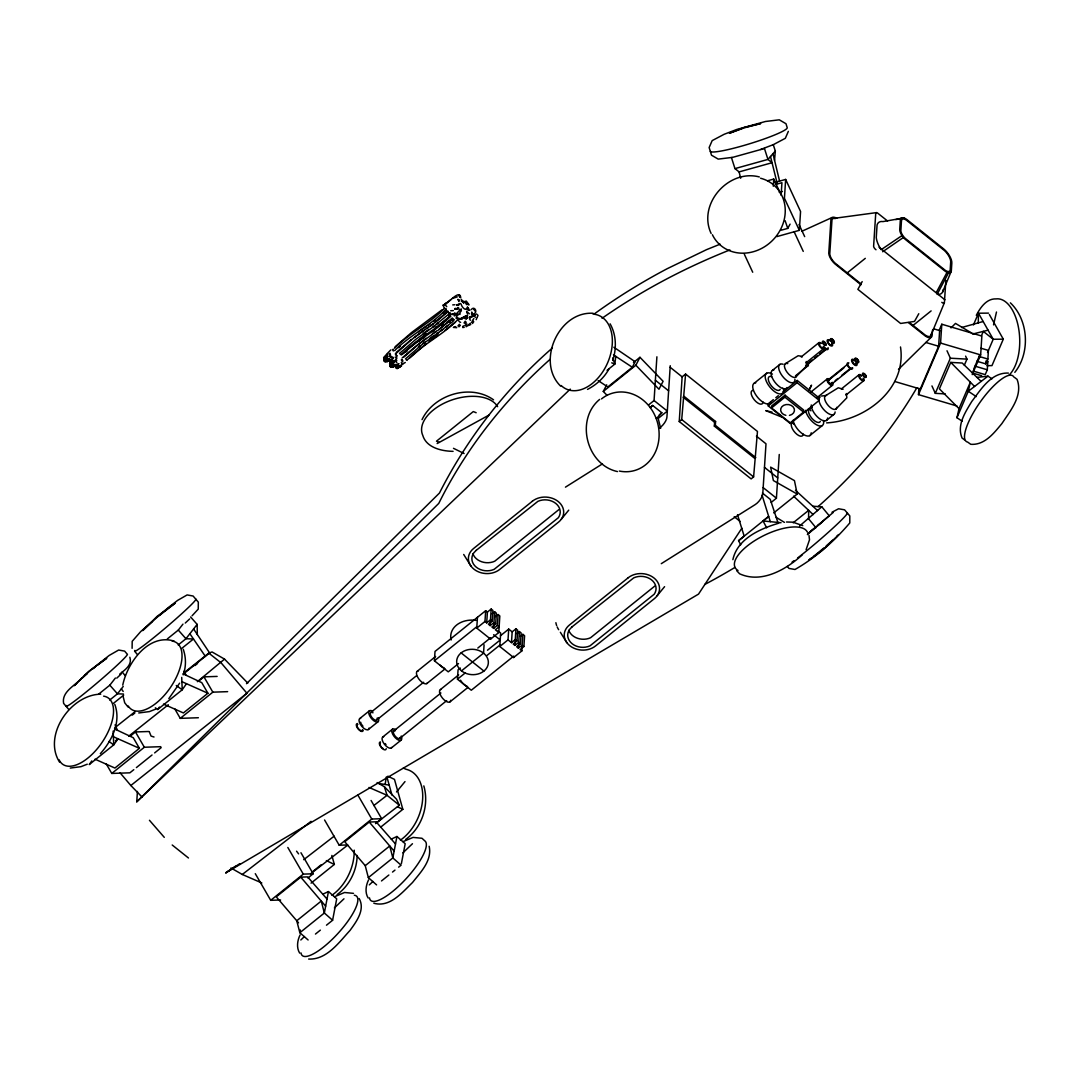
<?xml version="1.0" encoding="UTF-8"?>
<svg xmlns="http://www.w3.org/2000/svg" width="1079" height="1079" viewBox="0 0 1079 1079"><rect width="100%" height="100%" fill="white"/><g stroke="black" fill="none" stroke-linecap="round" stroke-linejoin="round"><path stroke-width="1.5" d="M978.275 322.864L978.464 313.207L988.553 313.126M357.136 855.458C356.947 870.591 349.38 885.711 337.093 894.599M570.292 389.114L136.763 801.805L137.424 791.446M458.521 663.572L448.244 671.839L434.419 660.807L435.012 651.446L485.671 610.701L487.398 612.09L486.696 622.866L484.97 621.477L485.671 610.701M458.953 301.554L459.061 299.8M471.86 313.261L471.617 314.218L471.766 312.02M498.039 630.918L500.669 633.022L499.793 646.496L513.631 657.529L513.712 656.113L471.294 690.236L457.456 679.204L458.062 669.843L460.315 668.036M495.571 616.595L498.093 614.558L499.82 615.947L498.795 632.523L490.581 639.132L476.756 628.099L477.444 617.323M484.08 644.81L483.54 653.132L461.502 670.855A15.861 12.678 3.7 0 1 468.165 649.679A15.861 12.678 3.7 0 1 487.883 665.433A15.861 12.678 3.7 0 1 461.502 670.855M487.398 612.09L491.174 609.042L492.914 610.417L492.213 621.194L488.423 624.242L490.163 625.618L490.459 621.005M486.696 622.866L490.486 619.818L491.174 609.042M490.581 639.132L490.675 637.716L477.808 648.061M492.118 613.83L494.641 611.806L496.367 613.182L495.666 623.959L491.889 627.007L493.616 628.383L493.912 623.756M490.163 625.618L493.939 622.583L494.641 611.806M493.616 628.383L497.392 625.334L498.093 614.558M508.02 639.874L508.722 629.097L512.174 631.862L511.473 642.639L508.02 639.874L499.793 646.496M512.174 631.862L515.951 628.814L517.691 630.203L516.989 640.98L513.199 644.015L514.939 645.404L515.236 640.778M511.473 642.639L515.263 639.591L515.951 628.814M514.939 645.404L518.716 642.356L519.417 631.579L521.144 632.955L520.442 643.731L516.666 646.78L518.392 648.155L522.169 645.121L522.87 634.344L524.596 635.72L523.895 646.496L520.118 649.545L521.845 650.92L513.631 657.529M518.392 648.155L518.689 643.543M521.845 650.92L522.142 646.294M648.857 404.719L654.063 400.525L656.895 356.798M670.248 365.7L666.916 417.209A8.605 3.399 -51.4 0 1 659.377 428.066M679.244 421.525L682.13 376.841L685.583 374.062L757.471 431.452L753.601 476.918L751.132 478.901L679.244 421.525L681.712 419.542L685.583 374.062M754.787 458.413L714.338 426.124L714.595 422.294L715.579 421.498L684.14 396.398M714.338 426.124L715.337 425.328L715.579 421.498M773.292 186.235L773.751 179.06L767.708 180.732M781.115 195.38L781.938 182.702L775.585 184.469M783.287 391.664L797.219 380.469L819.352 398.138L819.204 400.363L790.367 423.561L768.235 405.893L768.383 403.654L773.319 399.689M774.398 182.553L785.647 179.424L784.433 198.266L799.35 230.34L776.853 236.598M771.525 407.943L771.647 405.933L785.04 395.157L803.693 410.06L803.572 412.084L790.179 422.847L771.525 407.943L784.905 397.18L785.04 395.157M771.215 502.396L776.421 498.201L779.254 454.475M799.35 230.34L800.564 211.497L785.647 179.424M768.235 405.893L797.071 382.694L797.219 380.469M956.965 406.001L918.485 394.631L918.89 388.359M932.526 330.039L932.081 335.825A10.345 4.68 51.2 0 1 925.337 336.055L908.343 322.554M894.761 381.494L920.293 389.033L938.622 346.238L939.607 331.01M918.485 394.631L940.564 343.068L941.792 324.226L981.863 336.068L980.649 354.91L972.206 374.615M945.878 280.351L944.381 302.754A2.886 1.308 51.2 0 1 942.493 302.821L941.805 302.309M976.805 361.222L985.788 363.879L985.977 361.006M972.921 371.001L985.221 374.629L987.298 369.787L987.851 361.168L986.813 363.596M985.788 363.879L987.865 359.037L988.418 350.432L980.932 348.22M461.178 304.089L460.14 303.469M466.897 316.403L467.962 317.698M474.342 316.053L475.407 317.347M774.547 160.231L775.315 151.047L773.333 144.802M615.785 356.367L614.828 364.095L607.086 370.326M385.149 784.46L386.295 777.042M931.204 334.045L931.083 334.908A8.929 4.046 51.2 0 1 925.256 335.11L909.691 322.742M943.248 289.577L943.059 290.817A19.732 8.929 51.2 0 1 937.138 294.324L948.549 272.771A8.983 4.06 51.2 0 0 951.354 270.519L951.826 263.168A12.274 5.557 51.2 0 0 948.765 254.59L946.822 252.027A12.274 5.557 51.2 0 0 943.491 248.777L907.142 219.765A8.983 4.06 51.2 0 0 903.878 217.918L883 221.586A19.732 8.929 51.2 0 0 877.065 225.093L876.269 237.501A19.732 8.929 51.2 0 0 881.179 249.667L901.99 235.6A8.983 4.06 51.2 0 1 899.738 229.314L900.345 219.995A8.983 4.06 51.2 0 1 902.489 217.702M471.617 314.218L471.847 312.937M300.367 929.99L299.854 932.728L308.108 939.971M332.602 920.266L336.702 898.82L328.448 891.564L324.347 913.009L299.854 932.728L296.752 920.765L321.259 901.046L324.347 913.009L332.602 920.266L326.478 925.189M401.388 863.645L405.191 843.724L396.937 836.481L392.837 857.926L368.344 877.632L376.584 884.888M956.952 417.721L959.015 408.658L970.345 382.195L968.295 391.259L956.952 417.721L962.279 421.282M993.557 324.887L996.483 312.02M450.752 299.773L443.118 305.384L444.184 307.771A2.306 0.985 55 0 0 446.14 308.513M468.569 310.442L467.315 309.471L467.962 309.093M395.346 356.933L396.573 358.835L396.843 357.742M612.737 360.494C616.648 348.584 616.419 334.895 610.107 323.835M122.75 685.084C127.389 662.776 148.497 633.103 174.151 641.101M183.201 674.888C186.222 666.606 186.127 657.597 183.268 649.288M846.395 394.186L845.963 395.035L863.713 380.752M459.951 314.475L459.964 313.773M732.87 559.664C737.429 538.691 760.102 528.723 778.714 523.221M463.66 303.374L463.754 302.43L461.326 301.122M469.473 318.898L470.431 320.274M806.094 549.697L809.506 539.783L808.994 535.427M300.097 934.927C297.372 940.456 296.28 947.645 299.665 953.108M368.586 879.844C365.862 885.373 364.769 892.549 368.155 898.011M788.344 131.382L785.323 138.314L773.346 144.64L760.655 149.482M476.176 319.654L477.228 317.091M930.867 335.475L944.314 302.929M942.601 292.045L951.044 271.733M939.189 330.295L941.792 324.226M945.258 393.902L935.304 393.349L950.37 358.201L946.998 350.756M981.121 381.413L962.225 363.03L950.747 362.396L939.404 388.858L959.015 408.658M973.433 324.968L978.464 313.207L993.206 339.251L987.541 352.482M964.329 365.228L966.959 359.118L965.611 356.137M981.431 335.785L983.32 331.374L993.206 339.251L1003.295 339.17L991.965 365.619L986.921 365.673M973.676 369.234L979.57 355.477M808.697 390.908L811.543 385.149L809.479 389.263M606.749 395.035L603.282 391.434L606.722 384.812M598.171 380.617L607.801 386.97L632.307 367.265L635.167 361.762L613.87 347.249M635.841 365.241L639.968 357.297L663.099 381.292L658.972 389.236L635.841 365.241L603.282 391.434M461.259 308.877L459.91 310.239M936.302 292.517L947.052 272.313L948.549 272.771M781.263 230.191L787.751 228.384L790.084 224.135M862.175 281.619L857.872 289.347L900.601 323.457L914.493 321.434L918.795 313.706M976.306 315.324C980.271 307.704 986.489 298.424 996.173 298.896A40.233 20.96 87.6 0 1 1018.684 328.677A40.233 20.96 87.6 0 1 1009.081 375.114M460.261 309.673L454.286 315.985M179.613 683.169L168.837 698.599M422.024 419.637C434.001 394.509 470.525 383.369 493.562 399.837M741.839 528.238L698.518 594.111L225.754 872.844L235.505 866.221M608.866 369.166C603.984 377.96 596.404 384.785 587.529 389.398M91.782 760.938L89.233 764.593L113.74 744.874L118.002 738.791L115.413 740.868M155.336 707.784L157.723 709.496L159.422 707.069M186.478 683.695L182.216 689.791L157.723 709.496M456.768 309.201L457.995 307.448L458.993 308.365M456.377 315.972L457.604 314.218M464.037 322.931L465.265 321.178M465.049 323.848L466.276 322.095M472.44 320.571L473.87 318.521M471.483 322.581L472.71 320.827L473.721 321.744L472.494 323.498M477.511 316.767L477.984 315.338L476.459 313.962M98.782 694.053L109.815 685.178L115.413 678.017M123.235 686.433L117.463 693.824L109.734 700.042M167.272 638.97L178.291 630.096L182.971 624.121M190.605 616.986L197.16 624.39L185.952 638.728L178.224 644.959M100.347 753.681C111.946 740.599 121.334 721.959 114.779 704.371M561.39 519.107L568.741 510.151M657.246 595.621L664.583 586.666M396.506 791.946L405.003 781.601M1014.813 372.349C1030.418 352.887 1028.638 320.099 1010.376 302.848M395.453 353.993L396.91 355.989L395.453 353.993L411.49 339.629M392.783 357.284L391.299 356.475M396.978 362.881L395.373 361.182L396.532 361.303M837.088 536.276L822.158 550.371L809.263 559.758M775.315 151.047L767.951 159.422L734.974 168.607L731.481 157.682L764.458 148.511L767.951 159.422L772.051 162.727L739.088 171.898L734.974 168.607M453.247 314.542L454.718 312.883L455.729 313.8M451.845 320.396L453.315 318.737M452.856 321.313L454.326 319.654M457.941 325.939L459.411 324.28M458.953 326.856L460.423 325.197M465.4 325.575L466.87 323.916M460.746 297.764C459.924 287.702 446.22 306.004 443.186 305.074A2.306 0.985 55 0 1 443.968 304.885M461.461 300.191L461.313 299.355M247.792 683.101L224.526 659.107L197.336 681.672M599.627 399.419C575.04 419.691 586.517 464.86 617.471 471.577M456.444 316.525C457.334 316.053 463.714 308.715 460.18 310.536M656.356 418.612L661.832 412.785L652.66 405.461L650.084 407.538M558.895 509.598L494.708 561.228A14.755 11.802 3.7 0 1 472.953 553.837M654.737 586.113L590.564 637.743A14.755 11.802 3.7 0 1 568.795 630.352M383.598 357.796L386.754 354.505M383.773 360.17L386.943 356.893M389.681 361.532L392.837 358.241M389.559 363.218L392.729 359.927L389.816 362.261M389.748 365.606L393.012 362.207M395.642 366.954L398.812 363.663M387.186 353.642L390.827 349.906M383.908 357.527L387.55 353.791M384.084 359.914L387.725 356.178M389.978 361.263L393.633 357.527M390.058 365.336L393.7 361.6M395.953 366.698L398.69 363.893M795.628 377.164L806.161 366.347M835.78 409.211L846.853 397.814L846.341 393.525M836.913 536.196L838.504 534.55M76.649 683.25L74.235 685.678L88.64 671.435L106.767 658.203L97.528 665.096M951.031 327.881L955.495 323.417L971.087 332.71M246.498 683.695L439.45 493.049C467.342 438.02 505.889 388.494 552.394 347.964M136.763 801.805L438.775 503.407A624.862 499.698 3.7 0 1 550.209 359.213M898.483 369.369L931.474 336.985M401.401 354.856L426.111 333.775M300.825 939.984L304.426 936.545M334.382 907.965L343.972 898.807M369.315 884.888L372.916 881.462M402.872 852.869L412.461 843.724M650.489 407.525L652.66 405.461M395.103 346.804L411.558 332.534L442.228 309.686M444.561 308.284C429.563 323.713 409.561 332.912 394.428 348.234M445.856 309.619C430.656 325.602 410.141 334.962 394.617 350.621M399.527 353.44L415.847 339.292L434.54 325.966M442.795 313.301L446.166 310.132M447.461 311.453L430.481 326.141M448.392 311.318L434.972 322.675M449.997 313.166L433.165 326.762M403.87 357.041L420.338 342.758M449.997 315.985C435.403 330.295 416.507 339.211 402.116 353.818M405.502 358.862L421.822 344.714L438.64 332.642M450.712 316.093C436.644 330.767 417.802 339.48 403.249 353.615M409.926 357.81L426.245 343.648M452.317 317.941L438.249 330.241M457.091 320.355C442.309 335.245 422.847 344.282 408.091 359.24M116.775 678.138L121.199 673.997M185.251 623.055L189.688 618.901M802.156 554.943C786.132 569.577 761.383 583.833 739.614 573.785L736.647 570.643M396.209 352.469L409.939 340.748L424.87 329.918M402.184 357.891L415.914 346.184L432.733 334.112M832.57 540.269L826.204 545.961M451.009 319.91L439.14 329.365M452.6 321.771L437.292 333.424M807.375 534.618L829.198 515.749L821.82 506.806L799.552 526.039M470.336 317.765L470.552 317.536A16.441 6.96 -47.7 0 1 469.756 317.806M82.044 677.666C75.678 685.489 61.368 691.41 63.621 703.4L68.827 709.51M82.017 678.3L87.399 673.552M152.53 621.383L142.711 630.595L157.129 616.352L175.257 603.121L159.314 615.556M472.575 314.083C478.685 313.652 474.841 304.966 471.199 309.606M398.677 347.681L400.471 346.089M405.542 352.307L407.349 350.729M84.405 675.616L91 669.951M449.444 316.74L438.964 324.9M455.419 322.162L444.939 330.322M823.951 547.916L813.499 556.494M466.155 326.775L470.336 323.241M92.012 669.101L109.181 655.452L118.636 650.03L124.624 651.109L127.228 654.171A40.233 2.239 -40.4 0 1 95.802 684.032A40.233 2.239 -40.4 0 1 66.466 705.491M807.766 533.714L814.146 528.4M817.963 525.203L833.271 512.431M441.567 325.13L443.253 323.727M446.14 326.937L447.798 325.561M119.756 674.065C124.908 669.857 132.447 665.082 129.831 657.232M192.075 615.785L198.239 609.122L198.32 602.136L193.114 596.026L187.126 594.934L177.671 600.356L168.337 607.544L140.742 631.539L132.191 641.317L132.11 648.304M93.118 668.697L95.316 666.889M740.707 544.774L738.575 540.673L744.173 536.142L737.523 514.777M766.643 527.806L763.082 520.955L768.68 516.436L738.575 540.673M113.376 703.414L123.68 695.119M181.852 648.331L193.465 638.997L185.952 638.728L178.291 630.096M132.231 715.121L134.835 713.03M185.089 672.608L208.53 653.753M130.262 736.134L135.468 731.953L148.646 731.495M198.752 681.051L203.958 676.857L217.135 676.412M114.522 728.918L133.283 737.739L139.42 748.327L114.913 768.046L95.019 759.184M183.012 673.822L201.773 682.643L207.91 693.244L183.403 712.949L163.509 704.088M106.133 763.703L111.784 773.441L144.343 747.248L160.798 746.681M174.623 708.62L180.26 718.358L212.833 692.165L227.642 691.652M633.454 362.544L639.968 357.297M133.796 769.678L129.885 772.82L111.784 773.441M136.399 767.587L152.031 755.003M154.634 752.913L161.149 747.68M659.256 414.862L661.832 412.785M658.203 418.436L667.321 411.099L654.063 400.525M847.204 272.906L865.291 258.353M754.194 383.247L766.656 373.226M772.429 370.38L779.955 364.324M818.961 342.623L801.211 356.906L802.263 356.866M417.357 671.165L435.619 656.477M359.806 718.52L369.504 710.724M434.419 660.807L476.837 626.683M370.825 712.45L416.561 675.67M805.811 362.989L823.574 348.706M476.756 628.099L484.97 621.477M808.184 363.205L812.028 360.116M814.591 358.053L817.14 355.989M819.703 353.925L826.109 348.787M831.235 344.66L833.784 342.609M807.24 364.635L827.215 348.571M795.506 375.816L808.104 365.673M775.814 397.679L778.31 395.669M376.598 720.084L423.642 682.252M368.209 729.633L377.92 721.824M426.771 683.6L445.034 668.913M500.494 635.72L508.722 629.097M487.479 650.219L500.224 639.968L493.629 634.708M440.407 689.562L458.669 674.874M810.815 392.122L827.202 378.945M382.856 736.917L392.554 729.121M828.092 379.956L848.081 363.879M843.805 367.993L828.443 380.347A2.239 1.012 51.2 0 1 829.333 380.28M852.774 360.791L855.337 358.727M457.456 679.204L465.17 672.999M487.034 655.412L499.887 645.08M393.875 730.847L440.906 693.015M516.895 633.602L519.417 631.579M835.227 380.604L837.776 378.554M841.62 375.465L850.589 368.249M855.701 364.136L858.264 362.072M831.734 384.097L851.709 368.02M817.14 397.558L832.624 385.109M520.348 636.367L522.87 634.344M399.648 738.495L446.693 700.649M913.023 325.453L931.123 310.9M809.776 409.008L812.244 407.026M391.259 748.03L400.97 740.221M449.808 701.997L468.084 687.31M859.113 374.669L841.35 388.953L842.416 388.926M826.285 420.54L833.811 414.484M809.736 435.646L822.198 425.625M255.278 873.666L270.721 900.318L303.28 874.125L313.153 873.788L300.96 852.747M324.577 819.986L339.211 845.235L371.769 819.042L381.642 818.705L371.082 800.47M327.018 899.036L307.609 876.89L300.758 877.133L276.264 896.838L298.519 922.815M395.507 843.953L376.085 821.807L369.247 822.036L344.754 841.755L365.241 865.668L368.344 877.632M312.195 872.007L321.218 864.738M307.947 877.982L313.153 873.788M376.436 822.899L381.642 818.705M311.062 883.148L334.342 864.427L331.846 855.445M380.779 827.08L402.831 809.344L394.482 779.389L387.847 776.192M773.737 512.903L797.192 494.047L794.454 480.627L770.635 467.126L773.373 480.56L797.192 494.047M365.241 865.668L389.748 845.963L392.837 857.926L401.091 865.183L398.637 867.152M793.186 522.789L808.67 510.34L808.576 518.77L815.953 527.725M810.316 531.596L822.576 521.737M315.459 934.063L320.355 930.125M381.494 880.95L388.845 875.029M392.513 872.075L394.968 870.106M418.423 347.114L420.324 345.577M433.866 321.083L435.592 319.708M115.116 727.529L134.902 711.816M183.713 673.026L208.786 653.119L212.064 651.959L224.526 659.107M194.908 665.581L197.551 663.491M128.738 736.175L168.311 704.735M120.066 772.807L130.842 785.499L246.929 693.257L221.087 662.803L208.786 653.119M387.712 354.384L386.255 355.517L386.498 356.852M387.496 354.883L383.733 358.525M384.191 359.145L387.037 356.785M385.109 358.565L387.024 357.068M387.887 356.771L386.43 357.904L386.673 359.226M383.908 360.912L386.754 357.985M384.38 361.532L387.213 359.159M385.297 360.952L387.199 359.455M387.914 359.523L388.831 358.794M389.371 358.727L386.053 361.492M390.274 362.881L393.808 360.872M391.191 362.301L393.107 360.804M389.694 363.947L391.61 362.463M390.166 364.567L393.026 362.328L393.795 362.976M392.405 363.326L393.727 362.719M392.729 363.421L393.875 362.544M389.883 366.334L392.864 364.149M390.355 366.954L393.875 364.945M391.556 366.294L393.471 364.796M392.028 366.914L393.929 365.417M395.777 367.683L398.65 365.444M396.249 368.303L400.012 366.145M400.929 365.417L399.109 366.064M401.253 365.511L399.796 366.644L398.542 366.01M414.363 337.336L416.305 335.839M421.309 342.016L426.218 338.28M230.96 867.988L242.289 874.462L311.062 821.335M303.738 859.68L334.153 836.171M373.833 805.527L387.051 795.304L384.407 786.739L377.111 782.572M310.725 873.693L347.762 845.086M375.532 823.628L399.338 805.231L396.532 799.215L384.407 786.739M991.979 378.823L987.986 376.153L968.295 391.259L976.279 396.613M436.739 324.199L438.465 322.864M417.276 335.083L420.244 332.858M418.625 341.557L420.594 340.087M423.251 343.324L425.22 341.841M429.132 341.409L438.101 334.908M809.034 559.853L811.138 558.302M440.933 330.916L442.714 329.621M421.255 332.13L423.251 330.673M422.563 338.631L424.56 337.174M418.585 331.752L420.608 330.336M424.276 329.945L433.165 323.943M423.251 333.492L425.288 332.049M430.251 338.199L434.351 335.353M428.457 325.049L430.292 323.754M434.608 332.858L436.455 331.563M461.421 310.293L460.207 310.712M405.583 839.516C421.997 827.701 429.429 805.285 423.818 785.89M882.662 251.758L903.406 237.474A8.983 4.06 51.2 0 0 905.847 239.848L944.557 270.748A8.983 4.06 51.2 0 0 947.052 272.313M421.619 329.621L423.669 328.218M426.313 331.334L428.39 329.931M432.288 333.937L437.292 330.606M426.771 328.69L428.633 327.436M432.558 331.725L434.432 330.471M225.754 872.844L239.821 863.632M424.694 327.53L426.583 326.303M435.201 327.382L437.103 326.168M565.45 487.155L602.446 463.876M661.292 563.67L755.219 504.581A8.605 3.399 -51.4 0 0 762.772 493.723L765.996 443.793L756.419 436.145M785.391 363.65L798.136 355.733L801.157 356.191M385.432 361.694L389.789 359.024M387.105 361.64L390.382 359.644M391.326 363.043L395.696 360.373M391.394 367.116L395.764 364.446M393.08 367.076L397.436 364.405M397.301 368.465L401.671 365.794M385.068 361.883L388.979 359.577M386.754 361.843L390.652 359.536M390.976 363.232L394.874 360.925M391.043 367.305L394.954 364.999M392.716 367.265L396.627 364.958M401.375 364.783L405.286 362.477M396.937 368.654L400.848 366.347M831.99 512.242L838.585 508.762L844.574 509.827L849.807 515.924L849.78 522.951C834.296 541.145 815.751 557.627 794.98 569.483L788.978 568.417L787.238 566.394M437.143 443.563L488.827 415.186M402.993 841.647L413.055 837.412L421.983 838.275L424.829 840.878A40.233 11.424 -47.5 0 1 403.6 881.368A40.233 11.424 -47.5 0 1 369.504 897.849M334.503 896.743L344.565 892.495L353.494 893.358M450.604 320.53L447.272 321.852L450.658 322.162M464.159 325.71L462.648 326.451M470.768 324.55L468.016 325.602M391.272 839.125L396.937 836.481M322.783 894.208L328.448 891.564M802.034 231.189L832.044 217.54M455.689 326.586L453.382 327.396L456.754 327.692M462.77 302.16L466.276 301.095L469.136 304.831M720.111 244.178L706.448 249.694L667.213 268.698A624.862 499.698 3.7 0 0 594.826 313.544M452.492 298.438L457.28 296.86M450.496 315.419L448.675 315.999L450.59 316.511M155.754 709.119L149.441 711.587L138.746 712.963M87.264 764.202L80.965 766.67L70.256 768.059M396.802 360.494L395.413 359.563M743.296 128.199L729.431 133.243L744.739 127.349L760.655 123.572L744.712 127.74M779.254 192.345L782.437 191.469M961.591 327.53L983.158 321.502M972.489 334.099L988.067 330.174M464.213 327.342L462.743 327.544M895.84 219.603L903.878 217.918M826.635 422.887C865.345 420.702 906.859 389.195 900.506 346.966M732.075 157.426L718.223 159.112L711.506 155.187L709.146 147.54L712.18 140.607L724.157 134.282L736.849 129.44L765.429 121.495L779.281 119.809L785.998 123.734L787.171 127.551A40.233 4.37 -17.1 0 1 750.714 143.426A40.233 4.37 -17.1 0 1 710.333 151.37M833.986 218.363L876.404 212.63M454.758 304.75L452.735 304.898M453.355 310.604L450.712 310.739M821.524 396.047L826.581 395.413M467.315 313.49L466.843 312.465M976.994 377.407L987.986 376.153M1008.366 373.078C991.088 372.363 980.932 389.492 971.734 401.536C965.3 412.299 956.601 425.099 962.077 438.047L964.478 439.841M100.738 694.175C70.621 694.606 42.567 735.527 59.561 762.125M180.26 718.358L198.374 717.737M339.211 845.235L347.438 844.951M270.721 900.318L280.594 899.98M308.661 959.056C326.762 959.919 338.981 942.358 350.014 930.435C356.407 921.628 365.39 909.718 359.186 898.578M786.456 521.993L792.917 522.182L802.763 525.648M123.478 694.026L117.463 693.824L109.815 685.178M593.14 313.288C558.706 310.995 535.912 362.072 560.648 386.147M950.37 358.201L966.959 359.118M453.086 451.346C441.689 451.17 426.367 447.758 422.739 435.282A40.233 23.32 -17.7 0 1 449.754 400.741A40.233 23.32 -17.7 0 1 497.621 406.675M812.824 506.226L821.82 506.806M763.082 520.955L781.048 522.735M390.679 355.112L389.317 353.858L390.153 353.292M759.306 176.929C728.527 168.85 697.344 204.16 711.115 233.442M378.904 783.489L389.182 785.094M373.833 903.231C389.91 907.776 402.238 892.414 412.488 882.541C420.581 872.291 432.315 860.556 429.159 846.26M771.957 412.084L765.78 410.627L782.383 417.317M933.551 328.785L939.957 330.687M940.564 343.068L980.649 354.91M978.869 356.38L987.865 359.037M925.849 342.475L938.622 346.238M974.998 366.159L987.298 369.787M972.408 372.983L981.634 375.708M154.014 737.011L151.06 736.094L149.226 731.562M611.726 362.841L614.828 364.095L612.737 357.945M393.215 349.245L392.527 349.717L393.322 350.972M390.099 355.517C387.954 355.234 391.448 359.078 391.057 356.663M476.163 412.744L473.317 411.558L436.482 441.19L439.328 442.377M369.018 787.454L387.051 795.304L399.338 805.231M242.289 874.462L261.833 882.973M403.317 768.059L406.041 769.26A40.233 27.069 -66.3 0 1 422.577 799.957A40.233 27.069 -66.3 0 1 400.39 840.15M181.892 681.658L207.91 693.244M113.403 736.741L139.42 748.327M397.517 806.782L402.831 809.344M326.371 860.597L334.342 864.427M453.477 448.324L464.118 453.531M392.581 360.588L393.822 361.222M388.13 359.361L388.157 358.714M392.567 361.708L392.54 361.033M392.648 364.662L393.889 365.295M461.488 300.002L464.24 301.81M843.09 389.222L838.289 387.779L825.543 395.696A8.497 3.844 51.2 0 0 824.855 396.438L824.558 397.585A8.497 3.844 51.2 0 0 830.331 407.538A8.497 3.844 51.2 0 0 836.751 407.322M450.55 313.49L449.687 312.923M776.219 517.394L784.433 522.384M613.479 354.856L632.307 367.265M176.268 685.516L182.216 689.791L181.717 677.396M108.979 741.462L113.74 744.874L113.16 731.063M188.474 857.994L172.208 845.005M1014.651 377.529L1017.052 379.336C1023.283 395.561 1010.295 410.843 1001.892 423.575C993.921 433.151 984.682 445.33 970.763 444.305L967.62 442.066A40.233 11.464 -54.7 0 1 980.379 401.806A40.233 11.464 -54.7 0 1 1013.909 377.097M887.531 220.966L877.632 213.102A2.886 1.308 51.2 0 0 875.743 213.156L873.612 246.255A2.886 1.308 51.2 0 0 875.298 249.168L875.986 249.762M879.102 247.239L944.934 299.8M861.055 283.925L834.984 263.047A8.929 4.046 51.2 0 1 829.764 254.037L831.963 219.995A8.929 4.046 51.2 0 1 835.375 218.578M860.988 284.762L834.795 263.775A10.345 4.68 51.2 0 1 828.753 253.336L830.965 219.077A10.345 4.68 51.2 0 1 836.738 218.255M794.872 379.134L794.98 379.902A11.383 5.152 51.2 0 1 782.342 376.018A11.383 5.152 51.2 0 1 783.111 364.216M818.974 398.367L818.826 398.947A11.383 5.152 51.2 0 0 826.514 412.245A11.383 5.152 51.2 0 0 835.133 411.949M797.071 382.694L819.204 400.363M782.653 388.211L785.121 390.193M808.495 408.847L810.963 410.816M784.905 397.18L803.572 412.084M791.743 422.321L794.225 424.29M670.153 367.278L682.13 376.841M683.155 397.193L714.595 422.294M715.337 425.328L755.786 457.617M655.371 380.253L668.629 390.827M764.471 467.342L777.73 477.93M681.712 419.542L753.601 476.918M763.163 487.614L776.421 498.201M762.394 493.063L770.258 499.348L777.878 522.425M734.219 516.693L740.248 521.508M490.486 619.818L492.213 621.194M493.939 622.583L495.666 623.959M497.392 625.334L499.132 626.724L495.342 629.758L498.795 632.523M515.263 639.591L516.989 640.98M518.716 642.356L520.442 643.731M522.169 645.121L523.895 646.496M461.138 652.903L483.905 671.071M466.56 311.278L469.338 313.8M795.479 490.325L817.612 510.623M400.322 354.505L401.469 354.398M406.297 359.927L407.161 360.399L407.363 359.563M402.44 359.833C400.026 357.945 402.386 363.057 403.006 360.885M450.078 314.056L449.282 313.193M793.578 496.165L813.188 514.602M950.747 362.396L974.553 386.457M458.332 299.436L458.791 300.677L457.712 299.422M130.842 785.499L142.185 797.206M164.278 837.344L149.455 820.283M122.116 672.069L125.393 675.778M369.247 822.036L394.145 851.102M300.758 877.133L325.656 906.185M134.713 651.365L137.316 654.427M903.406 237.474L901.99 235.6M128.05 707.028L124.705 702.766L123.141 696.548M466.614 304.656C463.43 300.448 466.964 301.27 468.232 304.817M450.226 314.974L445.816 309.619M296.563 851.196L298.586 853.867M189.864 633.737L205.455 656.491M121.374 688.82L123.181 691.45M193.6 628.963L210.027 653.55M560.365 632.281L566.839 642.652M463.7 554.458L470.983 566.138M357.945 795.196L371.769 819.042M203.958 676.857L212.833 692.165M287.837 847.474L303.28 874.125M135.468 731.953L144.343 747.248M989.376 314.569L1003.295 339.17M799.013 224.432L804.678 236.625M773.751 179.06L780.346 193.222M794.184 231.877L803.248 251.38M744.335 254.226L752.71 272.232M402.804 363.164L402.534 364.257L401.28 362.544M931.946 385.918L935.304 393.349M468.852 309.808L469.891 310.212M184.158 671.098L185.952 675.211M115.075 724.805L117.463 730.294M785.107 220.669L787.751 228.384M762.03 495.072L770.312 521.683M806.202 361.478L806.836 363.704M386.956 777.136L391.96 795.061M770.514 156.509L777.19 183.417M739.088 171.898L740.666 178.264M658.123 418.139L660.645 428.336M772.969 153.717L779.564 181.016M392.216 360.939L392.459 362.274M823.102 346.912L823.115 347.141A2.576 1.16 51.2 0 1 820.256 346.265A2.576 1.16 51.2 0 1 820.431 343.581M197.16 624.39L197.309 634.506M466.398 308.311A3.911 1.659 55 0 1 464.307 308.81A3.911 1.659 55 0 1 461.434 305.033M446.76 306.652A2.306 0.985 55 0 1 445.303 303.86L445.371 303.55A2.306 0.985 55 0 1 446.153 303.361M460.639 322.338A2.306 0.985 55 0 1 458.224 319.843M459.452 304.008A16.441 6.96 -47.7 0 1 456.404 304.831M459.141 304.48A19.665 8.335 -47.7 0 1 456.943 305.155M458.98 304.683A21.917 9.279 -47.7 0 1 456.727 305.357M459.33 304.251A19.382 8.214 -47.7 0 1 457.132 304.939M457.671 308.513A16.441 6.96 -47.7 0 1 455.217 308.351M457.955 308.877A19.665 8.335 -47.7 0 1 454.974 308.823M457.779 309.053A21.917 9.279 -47.7 0 1 457.105 309.147M455.271 309.12A21.917 9.279 -47.7 0 1 454.731 309.012M458.17 308.648A19.382 8.214 -47.7 0 1 455.176 308.661M454.947 314.421A16.441 6.96 -47.7 0 1 453.328 313.976M453.086 314.515A19.665 8.335 -47.7 0 1 452.222 314.043M452.344 314.502A21.917 9.279 -47.7 0 1 451.912 314.245M453.773 314.515A19.382 8.214 -47.7 0 1 452.411 313.895M457.429 317.819A16.441 6.96 -47.7 0 0 463.093 317.887L462.716 318.265A19.382 8.214 -47.7 0 1 456.579 317.725M456.404 317.846A19.665 8.335 -47.7 0 0 462.513 318.507L462.351 318.71A21.917 9.279 -47.7 0 1 456.053 318.076M463.552 317.078A19.382 8.214 -47.7 0 0 467.409 315.432L467.733 315.014A16.441 6.96 -47.7 0 1 463.565 316.875M463.363 317.293A19.665 8.335 -47.7 0 0 467.234 315.675L467.099 315.891A21.917 9.279 -47.7 0 1 461.745 317.806M466.937 318.197A16.441 6.96 -47.7 0 1 465.804 317.968M466.654 318.615A19.665 8.335 -47.7 0 1 465.076 318.278M466.438 318.791A21.917 9.279 -47.7 0 1 464.806 318.467M466.856 318.426A19.382 8.214 -47.7 0 1 465.265 318.13M469.621 317.037A19.382 8.214 -47.7 0 0 474.854 315.068L475.192 314.663A16.441 6.96 -47.7 0 1 469.567 316.794M470.107 317.105A19.665 8.335 -47.7 0 0 474.679 315.324L474.558 315.54A21.917 9.279 -47.7 0 1 469.891 317.32M602.055 318.278A624.862 499.698 3.7 0 1 729.876 249.937M916.853 387.752A624.862 499.698 3.7 0 1 817.976 506.712M734.947 567.406A624.862 499.698 3.7 0 1 704.722 584.494M451.13 640.009A22.875 17.601 7.4 0 1 476.041 620.371M444.17 667.928A7.809 3.534 51.2 0 1 439.881 665.001M377.084 718.182A4.802 2.171 51.2 0 1 374.426 719.76A4.802 2.171 51.2 0 1 370.34 714.365A4.802 2.171 51.2 0 1 372.997 712.787M400.201 737.416A4.802 2.171 51.2 0 1 394.874 735.784A4.802 2.171 51.2 0 1 395.197 730.807M427.405 682.913A7.809 3.534 51.2 0 1 418.989 679.204A7.809 3.534 51.2 0 1 418.315 670.909M450.712 700.258A7.809 3.534 51.2 0 1 442.687 698.396A7.809 3.534 51.2 0 1 441.351 689.306M360.979 730.604A3.83 1.74 51.2 0 1 356.974 725.317M357.419 724.468A3.83 1.74 51.2 0 1 357.891 724.333M362.49 729.714A3.83 1.74 51.2 0 1 362.045 730.564M467.22 686.338A7.809 3.534 51.2 0 1 460.504 680.188M386.228 748.664A4.802 2.171 51.2 0 1 381.292 747.518A4.802 2.171 51.2 0 1 380.482 741.934M383.355 748.705A3.83 1.74 51.2 0 1 381.926 747.572M381.278 746.803A3.83 1.74 51.2 0 1 380.725 745.98M380.321 745.157A3.83 1.74 51.2 0 1 380.469 742.865M363.178 730.267A4.802 2.171 51.2 0 1 358.241 729.121A4.802 2.171 51.2 0 1 357.432 723.537M385.985 744.537A4.802 2.171 51.2 0 1 385.176 743.593M378.189 717.643A6.973 3.156 51.2 0 1 375.586 721.757A6.973 3.156 51.2 0 1 368.91 713.947A6.973 3.156 51.2 0 1 372.673 711.196M401.24 736.04A6.973 3.156 51.2 0 1 398.637 740.154A6.973 3.156 51.2 0 1 391.96 732.344A6.973 3.156 51.2 0 1 395.723 729.593M362.935 726.14A4.802 2.171 51.2 0 1 361.438 724.171M360.939 723.132A4.802 2.171 51.2 0 1 360.642 722.161M369.018 728.082A6.973 3.156 51.2 0 1 361.843 726.41A6.973 3.156 51.2 0 1 360.656 718.29M391.825 747.423A6.973 3.156 51.2 0 1 384.313 744.092A6.973 3.156 51.2 0 1 383.706 736.687M785.863 415.348A6.919 5.53 3.7 0 1 781.816 406.783A6.919 5.53 3.7 0 1 793.146 406.891A6.919 5.53 3.7 0 1 789.45 415.388M807.969 362.976A4.114 1.861 51.2 0 1 805.622 365.215M807.416 364.338A2.765 1.254 51.2 0 1 806.552 364.783M826.055 348.557A2.765 1.254 51.2 0 1 825.03 347.829M828.079 347.681A3.844 1.74 51.2 0 1 826.946 349.596A3.844 1.74 51.2 0 1 823.601 346.845M832.219 343.311A3.844 1.74 51.2 0 1 830.965 345.9A3.844 1.74 51.2 0 1 827.202 341.382A3.844 1.74 51.2 0 1 829.764 340.357M831.788 343.756A2.765 1.254 51.2 0 1 830.506 344.983A2.765 1.254 51.2 0 1 827.998 341.989A2.765 1.254 51.2 0 1 829.292 340.762M806.903 364.23A2.239 1.012 51.2 0 1 806.66 364.351M832.314 382.303A4.114 1.861 51.2 0 1 831.208 385.324A4.114 1.861 51.2 0 1 827.067 380.604A4.114 1.861 51.2 0 1 829.603 379.215M831.774 382.789A2.765 1.254 51.2 0 1 830.628 384.178A2.765 1.254 51.2 0 1 828.065 381.251A2.765 1.254 51.2 0 1 829.198 379.862M850.603 368.114A2.765 1.254 51.2 0 1 848.04 365.188M852.639 367.764A3.844 1.74 51.2 0 1 850.427 368.721A3.844 1.74 51.2 0 1 847.244 364.621A3.844 1.74 51.2 0 1 848.903 362.962M856.915 363.448A3.844 1.74 51.2 0 1 855.094 365.268A3.844 1.74 51.2 0 1 851.628 360.804A3.844 1.74 51.2 0 1 854.042 359.766M856.186 363.151A2.765 1.254 51.2 0 1 854.878 364.459A2.765 1.254 51.2 0 1 852.383 361.249A2.765 1.254 51.2 0 1 854.123 360.494M855.148 361.398A2.765 1.254 51.2 0 1 855.58 361.964M831.41 382.64A2.239 1.012 51.2 0 1 830.493 383.773A2.239 1.012 51.2 0 1 828.416 381.4M770.635 402.48A12.773 5.786 51.2 0 1 756.878 396.384A12.773 5.786 51.2 0 1 755.759 382.829M783.529 390.719A12.773 5.786 51.2 0 1 774.655 391.664A12.773 5.786 51.2 0 1 765.227 377.515A12.773 5.786 51.2 0 1 772.456 374.103M780.157 389.425A8.497 3.844 51.2 0 1 770.379 384.475A8.497 3.844 51.2 0 1 771.593 376.558M787.063 387.496A11.383 5.152 51.2 0 1 774.816 382.074A11.383 5.152 51.2 0 1 773.818 370.003M796.612 375.276A8.497 3.844 51.2 0 1 787.171 372.376A8.497 3.844 51.2 0 1 787.751 363.569M821.416 343.378A3.817 1.726 51.2 0 0 818.529 343.473A3.817 1.726 51.2 0 0 821.119 347.951A3.817 1.726 51.2 0 0 824.019 347.856L823.951 347.182A3.817 1.726 51.2 0 0 823.722 346.413M763.055 402.062A8.322 3.763 51.2 0 1 754.504 400.066A8.322 3.763 51.2 0 1 753.088 390.396M811.219 432.8A12.773 5.786 51.2 0 1 802.749 434.014A12.773 5.786 51.2 0 1 793.052 420.378M823.493 420.54A12.773 5.786 51.2 0 1 816.398 424.735A12.773 5.786 51.2 0 1 805.514 410.357M820.31 421.471A8.497 3.844 51.2 0 1 813.377 419.866A8.497 3.844 51.2 0 1 808.4 410.586M827.606 418.005A11.383 5.152 51.2 0 1 818.988 418.301A11.383 5.152 51.2 0 1 811.26 404.962M863.861 378.459A3.817 1.726 51.2 0 1 861.986 380.496A3.817 1.726 51.2 0 1 858.668 375.519L858.803 375.006A3.817 1.726 51.2 0 1 861.568 375.425M863.065 378.216A2.576 1.16 51.2 0 1 861.797 379.592A2.576 1.16 51.2 0 1 859.558 376.234L859.653 375.883A2.576 1.16 51.2 0 1 861.514 376.166M818.907 397.409A11.316 5.125 51.2 0 1 820.283 397.032M803.208 434.109A8.322 3.763 51.2 0 1 795.371 432.922A8.322 3.763 51.2 0 1 792.215 422.712M601.502 398.906A40.233 35.216 74.5 0 1 657.799 423.696A40.233 35.216 74.5 0 1 619.346 471.051M593.032 314.083A40.233 26.894 -66 0 1 607.41 363.313A40.233 26.894 -66 0 1 561.174 385.54M737.996 570.481A40.233 15.969 -26.1 0 1 759.778 537.666A40.233 15.969 -26.1 0 1 807.362 532.122M847.19 512.876A40.233 2.482 -40.6 0 1 831.41 529.533A40.233 2.482 -40.6 0 1 797.556 558.032M794.077 560.648A40.233 2.482 -40.6 0 1 792.053 562.105M354.317 895.246A40.233 11.424 -47.5 0 1 337.525 933.901A40.233 11.424 -47.5 0 1 301.014 952.946M354.236 850.171A40.233 27.069 -66.3 0 1 331.9 895.233M172.114 641.047A40.233 20.042 -55.8 0 1 170.725 687.067A40.233 20.042 -55.8 0 1 128.253 705.99M195.717 599.074A40.233 2.239 -40.4 0 1 164.291 628.936A40.233 2.239 -40.4 0 1 134.956 650.394M103.624 696.144A40.233 20.042 -55.8 0 1 101.493 743.242A40.233 20.042 -55.8 0 1 59.102 759.818M760.587 178.237A40.233 35.823 -44.5 0 1 774.938 237.798A40.233 35.823 -44.5 0 1 712.396 234.736M558.666 629.691A27.892 22.308 3.7 0 1 557.209 626.966M556.656 625.564A27.892 22.308 3.7 0 1 555.887 622.691M901.451 220.912L900.857 230.825A7.445 3.372 51.2 0 0 905.214 238.338L945.312 270.357A7.445 3.372 51.2 0 0 950.167 270.182L950.72 261.401A10.736 4.856 51.2 0 0 944.435 250.557L906.387 220.17A7.445 3.372 51.2 0 0 901.531 220.332L901.451 220.912M458.764 295.133C460.908 300.083 459.937 295.39 458.764 295.133M467.396 307.191L468.596 308.783L467.396 307.191M473.708 308.715C475.852 313.638 474.841 308.985 473.708 308.715M862.607 373.509L862.526 373.86A2.576 1.16 51.2 0 0 865.061 377.353A2.576 1.16 51.2 0 0 865.641 375.101A2.576 1.16 51.2 0 0 862.607 373.509M862.971 373.873L862.89 374.143A2.064 0.931 51.2 0 0 864.926 376.949A2.064 0.931 51.2 0 0 865.385 375.141A2.064 0.931 51.2 0 0 862.971 373.873M476.149 550.398L473.721 552.961A14.755 11.802 3.7 0 0 476.352 567.244A14.755 11.802 3.7 0 0 494.195 569.307L558.369 517.691A14.755 11.802 3.7 0 0 555.739 503.394A14.755 11.802 3.7 0 0 537.895 501.344L476.149 550.398M571.991 626.912L569.564 629.475A14.755 11.802 3.7 0 0 572.194 643.772A14.755 11.802 3.7 0 0 590.038 645.822L654.211 594.205A14.755 11.802 3.7 0 0 651.581 579.909A14.755 11.802 3.7 0 0 633.737 577.858L571.991 626.912M532.392 501.209L473.519 548.55A18.222 14.566 3.7 0 0 473.951 569.186A18.222 14.566 3.7 0 0 499.698 569.442L558.558 522.101A18.222 14.566 3.7 0 0 558.14 501.465A18.222 14.566 3.7 0 0 532.392 501.209M628.234 577.724L569.375 625.065A18.222 14.566 3.7 0 0 569.793 645.701A18.222 14.566 3.7 0 0 595.541 645.957L654.413 598.616A18.222 14.566 3.7 0 0 653.982 577.98A18.222 14.566 3.7 0 0 628.234 577.724M826.082 344.767L826.042 344.309A2.576 1.16 51.2 0 0 823.115 341.153A2.576 1.16 51.2 0 0 823.358 344.053A2.576 1.16 51.2 0 0 826.082 344.767M825.705 344.471L825.678 344.107A2.064 0.931 51.2 0 0 823.331 341.571A2.064 0.931 51.2 0 0 823.533 343.904A2.064 0.931 51.2 0 0 825.705 344.471M830.466 339.993A2.765 1.254 51.2 0 0 833.838 343.162A2.765 1.254 51.2 0 0 832.786 339.507A2.765 1.254 51.2 0 0 830.466 339.993M830.83 340.168A2.239 1.012 51.2 0 0 833.554 342.731A2.239 1.012 51.2 0 0 832.705 339.764A2.239 1.012 51.2 0 0 830.83 340.168M854.946 359.631A2.765 1.254 51.2 0 0 858.344 362.652A2.765 1.254 51.2 0 0 857.117 358.916A2.765 1.254 51.2 0 0 854.946 359.631M855.296 359.779A2.239 1.012 51.2 0 0 858.048 362.22A2.239 1.012 51.2 0 0 857.05 359.199A2.239 1.012 51.2 0 0 855.296 359.779"/></g></svg>
